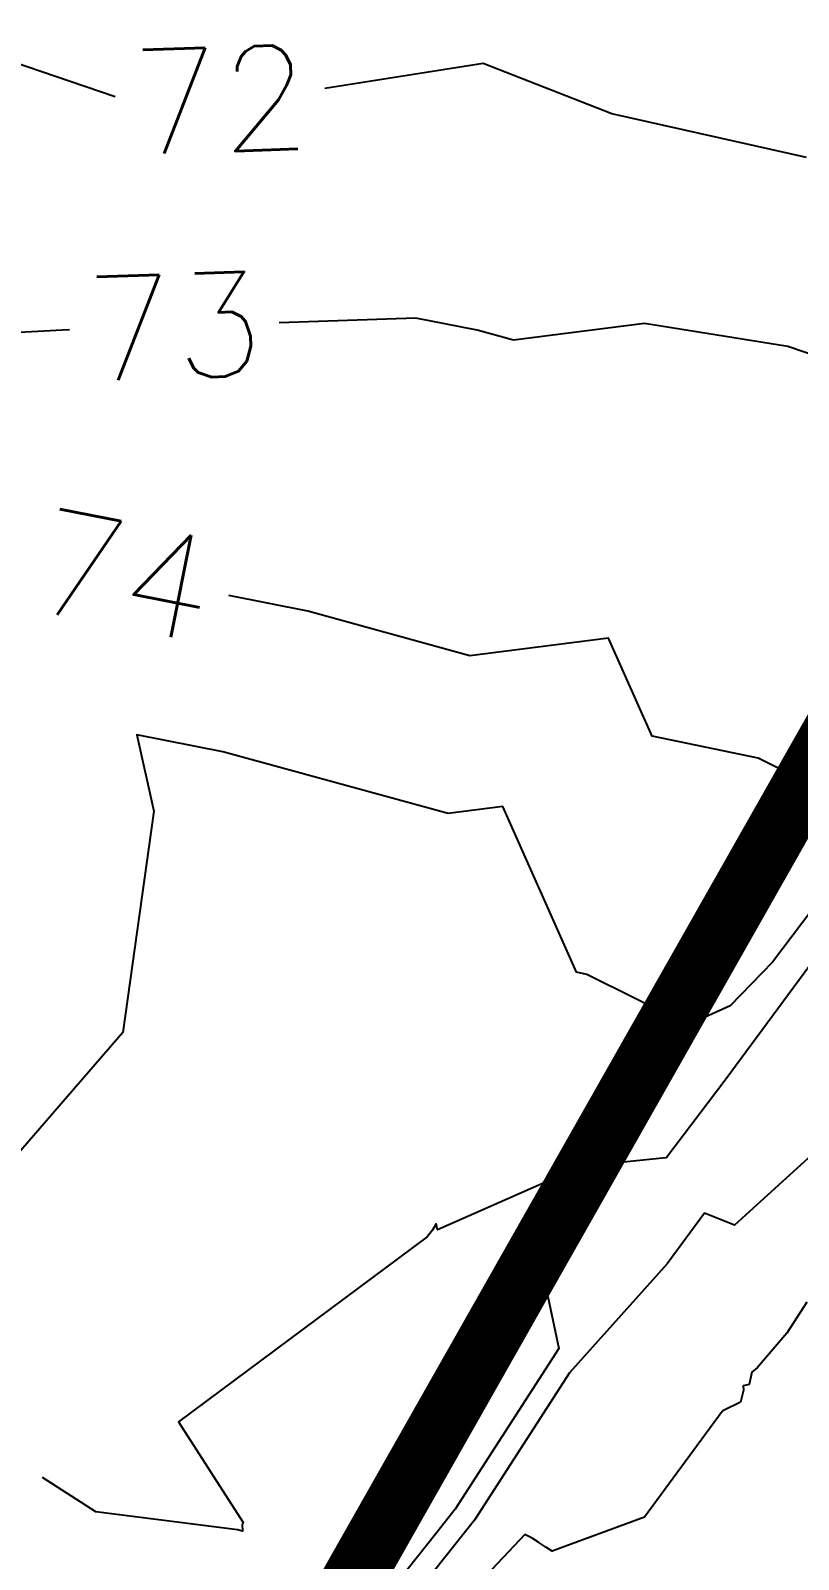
# Model space of a CAD drawing. Header units: metres. Extents: x 729358 to 732680, y 1423022 to 1426117.
# Drawn here: x 730645.5 to 730693.5, y 1425750 to 1425845.5 of the extents above; entities that cross this region are included whole.
import ezdxf

# ---------------------------------------------------------------- set-up
doc = ezdxf.new("R2010")
doc.units = ezdxf.units.M
doc.header["$MEASUREMENT"] = 0
doc.linetypes.add('PHANTOM', pattern=[2.5, 1.25, -0.25, 0.25, -0.25, 0.25, -0.25])
for name, color, linetype in [('36Bound', 6, 'PHANTOM'), ('HR36 IE-Exi_Xref$0$CONTOUR', 8, 'Continuous'), ('HR36 IE-Exi_Xref$0$CONTOURINDEX', 10, 'Continuous'), ('HR36 IE-Exi_Xref$0$CONTOURTEXT', 7, 'Continuous')]:
    doc.layers.add(name, color=color, linetype=linetype)
doc.styles.add('HR36 IE-Exi_Xref$0$5mm', font='simplex', dxfattribs={"height": 5})

msp = doc.modelspace()

# ---------------------------------------------------------------- linework, layer by layer
at = {"layer": '36Bound', "const_width": 3.84}
msp.add_lwpolyline([(730651.352, 1425723.566), (730689.661, 1425791.159), (730730.516, 1425863.244), (730619.16, 1425930.325), (730510.42, 1425899.525), (730408.634, 1425870.634)], close=True, dxfattribs=at)
at = {"layer": 'HR36 IE-Exi_Xref$0$CONTOUR', "flags": 128}
for points, elevation in [([(730647.958, 1425826.79), (730647.525, 1425826.775), (730637.821, 1425826.252), (730632.802, 1425827.959), (730614.981, 1425824.126), (730613.105, 1425818.975), (730606.242, 1425811.077), (730599.283, 1425807.923), (730590.978, 1425803.423), (730581.251, 1425801.381), (730574.735, 1425796.901), (730563.595, 1425794.028), (730560.897, 1425796.83), (730558.603, 1425805.21), (730563.076, 1425810.272), (730562.524, 1425810.93), (730562.436, 1425811.041), (730561.884, 1425811.699), (730561.798, 1425811.812), (730561.201, 1425812.648), (730556.805, 1425816.236), (730543.947, 1425815.774), (730533.635, 1425811.54)], 73), ([(730731.346, 1425818.347), (730730.821, 1425818.386), (730730.821, 1425818.386), (730730.086, 1425818.441), (730722.161, 1425813.896), (730718.744, 1425812.963), (730717.89, 1425812.773), (730711.65, 1425818.295), (730711.26, 1425818.987), (730710.659, 1425819.282), (730710.344, 1425819.394), (730710.028, 1425819.507), (730709.427, 1425819.802), (730707.938, 1425819.244), (730706.873, 1425818.041), (730705.805, 1425820.507), (730695.596, 1425824.792), (730692.791, 1425825.758), (730683.855, 1425827.176), (730675.666, 1425826.142), (730673.413, 1425826.76), (730669.567, 1425827.521), (730661.046, 1425827.233)], 73), ([(730694.348, 1425790.645), (730691.841, 1425787.322), (730689.199, 1425784.58), (730686.527, 1425783.381), (730686.362, 1425783.198), (730686.37, 1425783.495), (730680.245, 1425786.549), (730679.612, 1425786.682), (730675.001, 1425797.021), (730671.6, 1425796.592), (730657.536, 1425800.45), (730652.156, 1425801.515), (730653.219, 1425796.737), (730651.283, 1425782.925), (730643.284, 1425773.698)], 74.5), ([(730694.805, 1425787.974), (730688.882, 1425779.952), (730685.248, 1425775.135), (730685.175, 1425775.095), (730679.902, 1425774.548), (730670.929, 1425770.601), (730670.835, 1425770.985), (730670.616, 1425770.582), (730670.284, 1425770.174), (730654.763, 1425758.621), (730658.805, 1425752.322), (730658.736, 1425752.201), (730658.755, 1425751.781), (730658.433, 1425751.872), (730649.608, 1425753.003), (730646.263, 1425755.141)], 75), ([(730666.975, 1425753.133), (730670.142, 1425755.473), (730674.265, 1425763.679), (730677.815, 1425766.446), (730678.498, 1425763.184), (730672.04, 1425753.158), (730670.883, 1425751.699), (730667.267, 1425747.14), (730666.975, 1425753.133)], 75), ([(730693.986, 1425766.082), (730692.727, 1425764.155), (730690.899, 1425762.009), (730690.894, 1425762.005), (730690.558, 1425761.717), (730690.386, 1425760.938), (730690.003, 1425760.853), (730690.026, 1425760.593), (730689.848, 1425759.847), (730688.739, 1425759.293), (730688.69, 1425759.257), (730683.848, 1425752.673), (730678.093, 1425750.535), (730677.697, 1425750.792), (730677.26, 1425751.088), (730676.845, 1425751.357), (730676.384, 1425751.583), (730671.261, 1425746.147)], 77)]:
    msp.add_lwpolyline(points, dxfattribs=dict(at, elevation=elevation))
at = {"layer": 'HR36 IE-Exi_Xref$0$CONTOURINDEX', "flags": 128}
for points, elevation in [([(730650.811, 1425841.332), (730639.61, 1425845.142), (730632.22, 1425843.553), (730619.185, 1425840.209), (730603.912, 1425831.194), (730600.818, 1425827.062), (730595.223, 1425826.937), (730590.736, 1425825.888), (730585.31, 1425825.039), (730585.246, 1425824.99), (730576.215, 1425823.115), (730575.914, 1425823.344), (730575.445, 1425823.753), (730575.143, 1425823.982), (730574.703, 1425824.426), (730574.503, 1425824.322), (730569.244, 1425825.287), (730560.568, 1425830.077), (730543.335, 1425830.541), (730541.19, 1425830.464), (730539.803, 1425829.895), (730538.582, 1425829.915), (730526.149, 1425827.472)], 72), ([(730693.96, 1425837.545), (730681.819, 1425840.282), (730673.778, 1425843.428), (730663.896, 1425841.859)], 72), ([(730694.206, 1425798.421), (730690.938, 1425800.051), (730684.325, 1425801.432), (730681.604, 1425807.534), (730672.955, 1425806.442), (730662.829, 1425809.22), (730657.901, 1425810.195)], 74), ([(730711.615, 1425781.498), (730711.071, 1425781.911), (730710.213, 1425782.562), (730710.003, 1425782.486), (730707.366, 1425781.691), (730704.462, 1425783.47), (730701.182, 1425781.043), (730700.962, 1425780.881), (730700.886, 1425780.824), (730700.69, 1425781.089), (730689.461, 1425770.898), (730688.629, 1425771.221), (730688.532, 1425771.269), (730687.7, 1425771.593), (730687.603, 1425771.64), (730685.266, 1425768.475), (730679.168, 1425761.672), (730673.243, 1425752.473), (730668.897, 1425746.994), (730665.077, 1425742.178), (730657.924, 1425732.664), (730654.264, 1425732.486), (730643.015, 1425736.072)], 76)]:
    msp.add_lwpolyline(points, dxfattribs=dict(at, elevation=elevation))

# ---------------------------------------------------------------- texts
at = {"layer": 'HR36 IE-Exi_Xref$0$CONTOURTEXT', "char_height": 6.5, "attachment_point": 5, "style": 'HR36 IE-Exi_Xref$0$5mm'}
for s, insert, rotation in [('{72}', (730657.367, 1425841.174, 72), 1.93698), ('{73}', (730654.502, 1425827.011, 73), 1.93698), ('{74}', (730651.361, 1425811.489, 74), 348.80817)]:
    msp.add_mtext(s, dxfattribs=dict(at, insert=insert, rotation=rotation))

doc.saveas('drawing.dxf')
